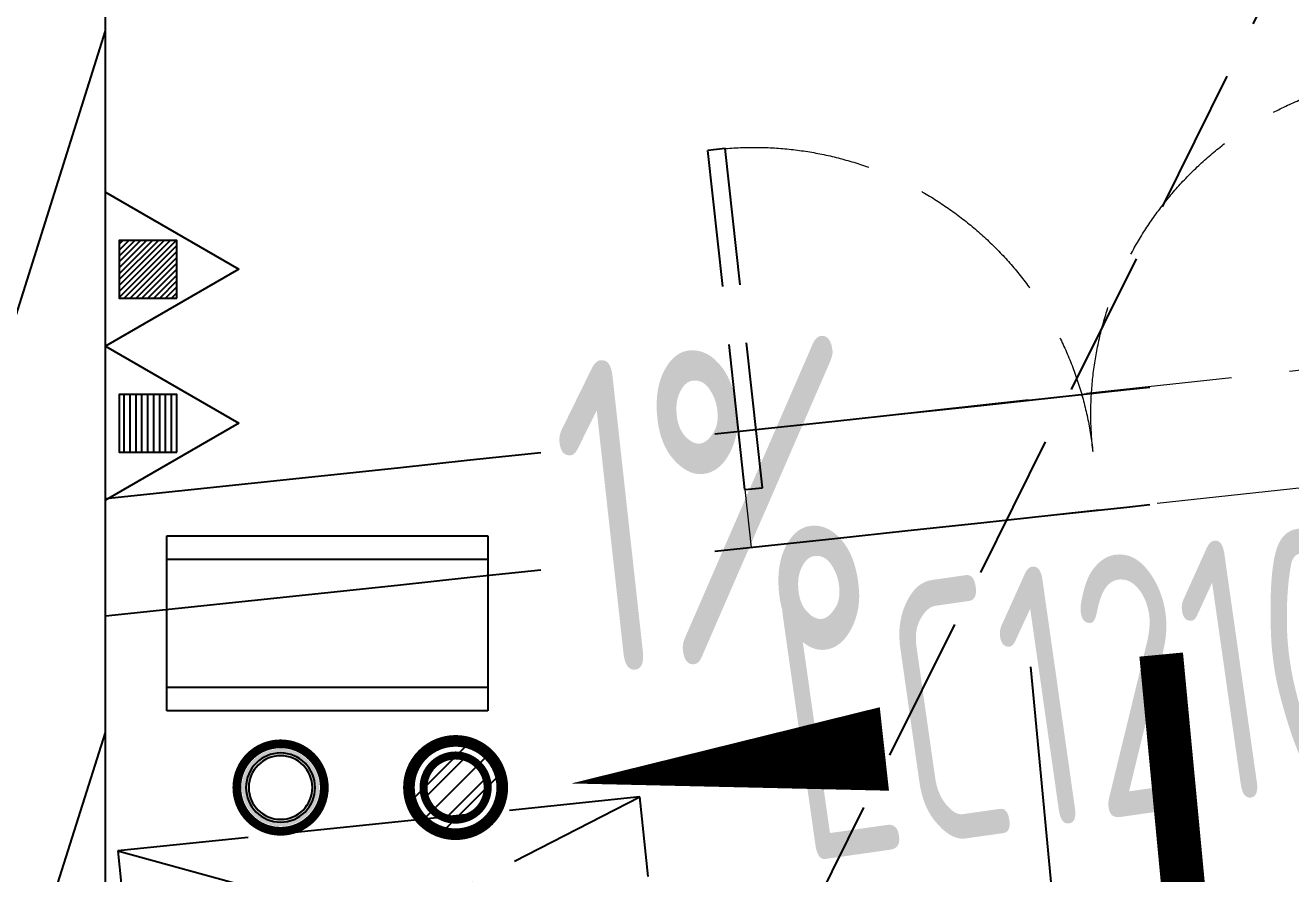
# Model space of a CAD drawing. Header units: inches. Extents: x 0 to 1813292486, y 0 to 3473589894.
# Drawn here: x 600655148 to 600657317, y 3473204114 to 3473205568 of the extents above; entities that cross this region are included whole.
import ezdxf
from ezdxf.enums import TextEntityAlignment as Align

# ---------------------------------------------------------------- set-up
doc = ezdxf.new("R2010")
doc.units = ezdxf.units.IN
doc.header["$LTSCALE"] = 1000
doc.header["$MEASUREMENT"] = 0
doc.linetypes.add('AX-MALL-WALL-P02-QT$0$DASH', pattern=[0.35, 0.25, -0.1])
for name, color, linetype in [('A-Anno-Note', 241, 'Continuous'), ('AX-MALL-DIM-P02$0$A-Anno-Dims', 3, 'Continuous'), ('AX-MALL-DIM-P02$0$A-Anno-Note', 241, 'Continuous'), ('AX-MALL-DIM-SY-P02$0$DIM_IDEN', 3, 'Continuous'), ('AX-MALL-P02-200$0$A-Anno-Note', 241, 'Continuous'), ('AX-MALL-WALL-P02$0$A-Anno-Note', 241, 'Continuous'), ('AX-MALL-WALL-P02-QT$0$A-Detl-Patt', 8, 'Continuous'), ('AX-MALL-WALL-P02-QT$0$A-Detl-Thin', 131, 'Continuous'), ('AX-MALL-WALL-P02-QT$0$A-Fixt', 81, 'Continuous'), ('AX-MALL-WALL-P02-QT$0$A-Wall', 2, 'Continuous'), ('AX-MALL-WALL-P02-QT$0$A-Wall-Patt', 13, 'Continuous'), ('AX-MALL-WORD-P02$0$A-Wind-Iden', 11, 'Continuous'), ('PX-MALL-P02-LG$0$P-Airr-Pipe', 140, 'Continuous'), ('PX-MALL-P02-LG$0$P-Drain-Fldr', 4, 'Continuous'), ('PX-MALL-P02-LG$0$P-Drain-Fldr-ARCH', 161, 'Continuous'), ('PX-MALL-P02-LG$0$P-Drain-Fldr-W100', 4, 'Continuous'), ('PX-MALL-P02-LG$0$P-Drain-Fldr-W50', 4, 'Continuous'), ('PX-MALL-P02-LG$0$P-Exsh', 31, 'Continuous'), ('PX-MALL-P02-LG$0$P-Pipe-Risr', 7, 'Continuous'), ('PX-MALL-P02-LG$0$P-Pipe-Risr-Arch', 6, 'Continuous'), ('PX-MALL-P02-LG$0$P-Pipe-Risr-W100', 6, 'Continuous'), ('PX-MALL-P02-LG$0$P-Pipe-Risr-W50', 6, 'Continuous')]:
    doc.layers.add(name, color=color, linetype=linetype)
doc.layers.add('AX-MALL-WALL-P02-QT$0$M-AUX-TO-ARCH', color=1, linetype='Continuous', plot=False)
doc.styles.add('AX-MALL-DIM-P02$0$_TCH_DIM', font='gbenor.shx')
doc.styles.add('AX-MALL-WORD-P02$0$_TCH_WINDOW', font='gbenor.shx', dxfattribs={"bigfont": 'gbcbig.shx'})
doc.styles.add('PX-MALL-P02-LG$0$jzfz', font='gbenor.shx', dxfattribs={"bigfont": 'gbcbig.shx'})

# ---------------------------------------------------------------- blocks, each defined once
blk = doc.blocks.new('AX-MALL-WORD-P02')
at = {"layer": 'AX-MALL-WORD-P02$0$A-Wind-Iden', "style": 'AX-MALL-WORD-P02$0$_TCH_WINDOW', "width": 0.7}
blk.add_text('LC1210', height=446.25, rotation=347.668060760163, dxfattribs=at).set_placement((600452144.2506888, 3473037706.441254))
blk = doc.blocks.new('AX-MALL-WALL-P02-QT$0$tj')
at = {"layer": 'AX-MALL-WALL-P02-QT$0$A-Detl-Patt'}
h = blk.add_hatch(dxfattribs=at)
h.set_pattern_fill('STEEL', color=256, scale=100.0000000000001, angle=50.43183869082386)
h.set_pattern_definition([(75.00000000004839, (-14278.19445574284, 156289.8254051208), (-153.3407249234246, 41.08752340989569), []), (75.00000000004839, (-14317.88195610046, 156358.5661673546), (-153.3407249234246, 41.08752340989569), [])])
edge = h.paths.add_edge_path()
edge.add_arc((274302.9537697641, 370915.3693751197), 354853.2281302969, 270.9601093956941, 275.9513128638887)
edge.add_line((311095.3180618286, 17974.67259407043), (323404.2928284407, 17664.898229599))
edge.add_arc((337498.5854798314, -5423.033113246463), 27049.98445535583, 84.4296474408203, 121.40245730350341, ccw=False)
edge.add_line((340124.270958662, 21499.21483898163), (352435.6233639717, 23411.5238032341))
edge.add_line((352435.6233639717, 23411.5238032341), (352460.3320846558, 23263.57286787033))
edge.add_arc((262948.9762239404, 558936.3422532297), 543099.989586636, 279.486523026639, 288.5053300047131)
edge.add_line((435325.042740941, 43917.80823612213), (435185.9318172932, 44187.60760259628))
edge.add_arc((262948.9762341097, 558936.342259489), 542799.9895904897, 279.51816553668203, 288.50044427399206, ccw=False)
edge.add_line((352706.5441896915, 23608.95860147476), (352681.7270303965, 23756.88773488998))
edge.add_line((352681.7270303965, 23756.88773488998), (340117.7681742907, 21803.84383869171))
edge.add_arc((337510.0970116529, -5455.006554111635), 27383.29552171703, 84.53552636432372, 121.2026843873002)
edge.add_line((323323.7129554749, 17967.02113437653), (311085.7617697716, 18275.00808191299))
edge.add_arc((274273.8104503512, 371474.5356685471), 355112.6948552598, 270.96411062040687, 275.9501261722048, ccw=False)
edge.add_line((280248.9759351015, 16412.11376953125), (280248.9759185314, 16111.96136569977))
blk = doc.blocks.new('AX-MALL-WALL-P02-QT$0$1')
at = {"layer": 'AX-MALL-WALL-P02-QT$0$A-Detl-Patt', "linetype": 'AX-MALL-WALL-P02-QT$0$DASH', "extrusion": (0, 0, -1)}
for p, q in [((108521.714856267, -109072.1955194473), (108772.1514668465, -108543.5117721558)), ((108548.8268431425, -109085.0384221077), (108799.2634540796, -108556.3546748161)), ((108799.2634540796, -108556.3546748161), (108772.1514668465, -108543.5117721558)), ((109579.0823497772, -109573.0687398911), (109829.5189602375, -109044.3849935532)), ((109606.1943365335, -109585.9116430283), (109856.6309474707, -109057.2278962135)), ((109829.5189602375, -109044.3849935532), (109856.6309474707, -109057.2278962135)), ((108521.714856267, -109072.1955194473), (108548.8268431425, -109085.0384221077)), ((109606.1943365335, -109585.9116430283), (109579.0823497772, -109573.0687398911))]:
    blk.add_line(p, q, dxfattribs=at)
at = {"layer": 'AX-MALL-WALL-P02-QT$0$A-Detl-Patt', "linetype": 'AX-MALL-WALL-P02-QT$0$DASH', "lineweight": 13, "extrusion": (0, 0, -1)}
blk.add_lwpolyline([(-108799.1811138391, -108556.5284986496, 0.4067224467930122), (-109063.9545964003, -109329.0535812378, 0.4067224466732205), (-109829.4366202354, -109044.5588169098)], format="xyb", dxfattribs=at)
at = {"layer": 'AX-MALL-WALL-P02-QT$0$A-Detl-Patt', "linetype": 'AX-MALL-WALL-P02-QT$0$DASH', "lineweight": 13}
blk.add_lwpolyline([(108478.905179143, -109162.5688095093), (109563.3846606016, -109676.2849311829), (109649.0040137768, -109495.538351059), (108564.524532795, -108981.8222289085)], close=True, dxfattribs=at)
blk = doc.blocks.new('AX-MALL-WALL-P02-QT$0$JB-AC(i)-Li')
for p, q in [((-275, 0), (275, 0)), ((-275, 0), (275, 0)), ((-275, -300), (-275, 0)), ((275, 0), (275, -300)), ((-275, -40), (275, -40)), ((275, -260), (-275, -260)), ((275, -300), (-275, -300))]:
    blk.add_line(p, q)
blk = doc.blocks.new('AX-MALL-WALL-P02-QT$0$JB-AC(O)-Hide')
for p, q in [((-225, 174.9999999999709), (-450, 174.9999999999709)), ((-450, 174.9999999999709), (-450, 37.4999999999709)), ((-450, 174.9999999999709), (-225, 87.4999999999709)), ((150, 174.9999999999709), (-150, 174.9999999999709)), ((450, 174.9999999999709), (225.0000000000582, 174.9999999999709)), ((225.0000000000582, 87.5), (450, 174.9999999999709)), ((450, 37.4999999999709), (450, 174.9999999999709)), ((-150, 58.33333333331393), (0, -2.91038304567337e-11)), ((0, -2.91038304567337e-11), (150, 58.33333333331393)), ((-150, -58.33333333337214), (0, 0)), ((0, 0), (150, -58.33333333337214)), ((-450, -37.5000000000291), (-450, -175.0000000000291)), ((450, -175.0000000000291), (450, -37.5000000000291)), ((-450, -175.0000000000291), (-225, -87.5000000000291)), ((225.0000000000582, -87.50000000005821), (450, -175.0000000000291)), ((-450, -175.0000000000291), (-225, -175.0000000000291)), ((-150, -175.0000000000291), (150, -175.0000000000291)), ((225.0000000000582, -175.0000000000291), (450, -175.0000000000291))]:
    blk.add_line(p, q)
blk = doc.blocks.new('AX-MALL-WALL-P02-QT')
at = {"layer": 'AX-MALL-WALL-P02-QT$0$A-Wall-Patt'}
h = blk.add_hatch(dxfattribs=at)
h.set_pattern_fill('普通砖', color=256, scale=200, style=0)
h.set_pattern_definition([(45, (0, 359.0227), (-353.55353201463, 353.55353201463), [])])
h.paths.add_polyline_path([(600450743.1077594, 3473037700.714099), (600450893.8585873, 3473037765.099013), (600455839.2696191, 3473051040.324507), (600455768.83366, 3473051137.706334), (600455651.8519899, 3473051110.143074), (600450699.1453589, 3473037815.333622)])
at = {"layer": 'AX-MALL-WALL-P02-QT$0$A-Detl-Patt', "linetype": 'AX-MALL-WALL-P02-QT$0$DASH'}
blk.add_line((600443669.6904386, 3473029686.463173), (600463593.2109896, 3473048365.180917), dxfattribs=at)
at = {"layer": 'AX-MALL-WALL-P02-QT$0$A-Detl-Thin', "linetype": 'AX-MALL-WALL-P02-QT$0$DASH', "ltscale": 3}
for points in [[(600451244.861608, 3473038707.314544, 0.001866930564118095), (600455144.9368505, 3473037718.220278, 0.001866930564118095)], [(600451174.6601776, 3473038518.869387, 0.001866229636446369), (600455074.6784538, 3473037529.62221, 0.001866229636446369)]]:
    blk.add_lwpolyline(points, format="xyb", dxfattribs=at)
at = {"layer": 'AX-MALL-WALL-P02-QT$0$A-Wall'}
blk.add_line((600450893.8585873, 3473037765.099013), (600455839.2696191, 3473051040.324507), dxfattribs=at)
at = {"layer": 'AX-MALL-WALL-P02-QT$0$A-Detl-Thin', "rotation": 339.5681613091762}
blk.add_blockref('AX-MALL-WALL-P02-QT$0$tj', (600144118.6961328, 3473128496.287411), dxfattribs=at)
at = {"layer": 'AX-MALL-WALL-P02-QT$0$A-Fixt'}
for name, p, rotation in [('AX-MALL-WALL-P02-QT$0$JB-AC(i)-Li', (600451578.721928, 3473038514.620311), 339.5681613375581), ('AX-MALL-WALL-P02-QT$0$JB-AC(O)-Hide', (600451445.1096227, 3473037851.62712), 345.4703428157612)]:
    blk.add_blockref(name, p, dxfattribs=dict(at, rotation=rotation))
at = {"layer": 'AX-MALL-WALL-P02-QT$0$M-AUX-TO-ARCH', "rotation": 11.14914795979858}
blk.add_blockref('AX-MALL-WALL-P02-QT$0$1', (600324713.0105102, 3473124368.474493), dxfattribs=at)
blk = doc.blocks.new('AX-MALL-WALL-P02')
at = {"layer": 'AX-MALL-WALL-P02$0$A-Anno-Note'}
blk.add_blockref('AX-MALL-WORD-P02', (0, 0), dxfattribs=at)
blk.add_blockref('AX-MALL-WALL-P02-QT', (0, 0), dxfattribs=at)
blk = doc.blocks.new('PX-MALL-P02-LG$0$P-Risr')
at = {"layer": 'PX-MALL-P02-LG$0$P-Pipe-Risr-W50'}
h = blk.add_hatch(color=0, dxfattribs=at)
edge = h.paths.add_edge_path()
edge.add_ellipse((0, 0), major_axis=(47.05795628796547, 47.05795628796547), ratio=0.9999999999999695, start_angle=225.0000000000009, end_angle=405.0000000000009, ccw=False)
edge.add_ellipse((0, 0), major_axis=(47.05795628796764, 47.05795628796764), ratio=0.9999999999998785, start_angle=133.9675974886221, end_angle=225.0000000000035, ccw=False)
edge.add_line((-66.53919663240958, 1.199087783927098), (-54.4367953546693, 1.199087783927098))
edge.add_ellipse((0, 0), major_axis=(-38.50196423560672, 38.50196423560672), ratio=0.9999999999999859, start_angle=43.73814098242129, end_angle=134.9999999999996)
edge.add_ellipse((0, 0), major_axis=(38.50196423561096, 38.50196423561096), ratio=0.9999999999998216, start_angle=225.0000000000051, end_angle=405.0000000000051)
edge.add_ellipse((0, 0), major_axis=(38.50196423560679, 38.50196423560679), ratio=0.9999999999999831, start_angle=45.00000000000048, end_angle=133.7381409824204)
edge.add_line((-54.43679535467527, 1.199087783927098), (-66.53919663241555, 1.199087783927098))
edge.add_ellipse((0, 0), major_axis=(-47.05795628796762, 47.05795628796762), ratio=0.9999999999998742, start_angle=-45.00000000000358, end_angle=43.967597488629224, ccw=False)
at = {"layer": 'PX-MALL-P02-LG$0$P-Pipe-Risr-Arch', "ltscale": 0.7}
blk.add_circle((0, 0), 59.29000000000001, dxfattribs=at)
at = {"layer": 'PX-MALL-P02-LG$0$P-Pipe-Risr-W100', "color": 0, "const_width": 15}
blk.add_lwpolyline([(-75, 0, 1), (75, 0, 1)], format="xyb", close=True, dxfattribs=at)
at = {"layer": 'PX-MALL-P02-LG$0$P-Pipe-Risr-W50'}
blk.add_circle((0, 0), 54.45000000000001, dxfattribs=at)
at = {"layer": 'PX-MALL-P02-LG$0$P-Pipe-Risr', "style": 'PX-MALL-P02-LG$0$jzfz', "width": 0.6, "flags": 1}
for tag, p in [('SYS-MARK', (0.3310501334344735, -45.65933377496549)), ('RANGE', (0.3337570973526454, -45.67887874227017))]:
    blk.add_attdef(tag, text='', height=0.015625, dxfattribs=at).set_placement(p, align=Align.MIDDLE)
blk = doc.blocks.new('PX-MALL-P02-LG$0$A$C5A9C1854')
at = {"layer": 'PX-MALL-P02-LG$0$P-Drain-Fldr-W50', "ltscale": 0.7}
for p, q in [((52.36634142632829, -16.81565596791916), (-16.81565596786095, 52.36634142627008)), ((38.89087296527578, -38.89087296521757), (-38.89087296527578, 38.89087296521757)), ((16.81565596797736, -52.36634142627008), (-52.36634142621187, 16.81565596791916))]:
    blk.add_line(p, q, dxfattribs=at)
at = {"layer": 'PX-MALL-P02-LG$0$P-Drain-Fldr-W50', "ltscale": 0.7, "const_width": 13.75}
blk.add_lwpolyline([(-54.99999999994179, 0, 1), (55.00000000005821, 0, 1)], format="xyb", close=True, dxfattribs=at)
blk = doc.blocks.new('PX-MALL-P02-LG$0$A$C7D2520B3')
at = {"layer": 'PX-MALL-P02-LG$0$P-Drain-Fldr', "ltscale": 0.7}
for p, q in [((78.54951213949244, -25.22348395187873), (-25.22348395179142, 78.54951213940512)), ((58.33630944791366, -58.33630944788456), (-58.33630944791366, 58.33630944788456)), ((25.22348395196605, -78.54951213940512), (-78.54951213931781, 25.22348395187873))]:
    blk.add_line(p, q, dxfattribs=at)
at = {"layer": 'PX-MALL-P02-LG$0$P-Drain-Fldr', "ltscale": 0.7, "const_width": 20}
blk.add_lwpolyline([(5.820766091346741e-11, -80, 1), (5.820766091346741e-11, 80, 1)], format="xyb", close=True, dxfattribs=at)
blk = doc.blocks.new('PX-MALL-P02-LG$0$A$C2257314B')
at = {"layer": 'PX-MALL-P02-LG$0$P-Drain-Fldr-ARCH', "ltscale": 0.7}
for p, q in [((52.36634142632829, -16.81565596791916), (-16.81565596786095, 52.36634142627008)), ((38.89087296527578, -38.89087296521757), (-38.89087296527578, 38.89087296521757)), ((16.81565596797736, -52.36634142627008), (-52.36634142621187, 16.81565596791916))]:
    blk.add_line(p, q, dxfattribs=at)
for start, end in [(0, 180), (180, 0)]:
    blk.add_arc((5.820766091346741e-11, -1.77635683940025e-15), 55, start, end, dxfattribs=at)
blk = doc.blocks.new('PX-MALL-P02-LG$0$P-Drain-Fldr')
blk.add_blockref('PX-MALL-P02-LG$0$A$C2257314B', (0, 0))
at = {"layer": 'PX-MALL-P02-LG$0$P-Drain-Fldr-W100'}
blk.add_blockref('PX-MALL-P02-LG$0$A$C7D2520B3', (0, 0), dxfattribs=at)
at = {"layer": 'PX-MALL-P02-LG$0$P-Drain-Fldr-W50'}
blk.add_blockref('PX-MALL-P02-LG$0$A$C5A9C1854', (0, 0), dxfattribs=at)
blk = doc.blocks.new('PX-MALL-P02-LG$0$MHQ')
at = {"layer": 'PX-MALL-P02-LG$0$P-Exsh', "ltscale": 0.7}
h = blk.add_hatch(dxfattribs=at)
h.set_pattern_fill('ANSI31', color=256, scale=25, style=0)
h.set_pattern_definition([(45, (-160019.2306599375, -42228.3236173685), (-28.0633003783411, 28.0633003783411), [])])
h.paths.add_polyline_path([(-75.0000000015425, 185.1731819980414), (75, 185.1731819980414), (75, 35.17318199802685), (-75.0000000015425, 35.17318199802685)])
for points in [[(0, 346.4101615137042), (-200, -1.455191522836685e-11), (200, -1.455191522836685e-11)], [(0, 346.4101615137042), (-200, -1.455191522836685e-11), (200, -1.455191522836685e-11)], [(0, 346.4101615137042), (-200, -1.455191522836685e-11), (200, -1.455191522836685e-11)], [(-75.0000000015425, 185.1731819980414), (75, 185.1731819980414), (75, 35.17318199802685), (-75.0000000015425, 35.17318199802685)]]:
    blk.add_lwpolyline(points, close=True, dxfattribs=at)
blk = doc.blocks.new('PX-MALL-P02-LG$0$A$C301F1425')
at = {"layer": 'PX-MALL-P02-LG$0$P-Exsh', "ltscale": 0.7}
for p in [(-200, 1.455191522836685e-11), (200, 1.455191522836685e-11)]:
    blk.add_blockref('PX-MALL-P02-LG$0$MHQ', p, dxfattribs=at)
blk = doc.blocks.new('PX-MALL-P02-LG')
at = {"xscale": -0.6600000001490107, "yscale": 0.660000000149011, "zscale": 0.660000000149011, "rotation": 249.5681618208259}
blk.add_blockref('PX-MALL-P02-LG$0$A$C301F1425', (600451335.9066838, 3473038951.711476), dxfattribs=at)
at = {"layer": 'PX-MALL-P02-LG$0$P-Airr-Pipe', "xscale": -1, "rotation": 69.56816130750386}
blk.add_blockref('PX-MALL-P02-LG$0$P-Risr', (600451352.9706467, 3473038138.147267), dxfattribs=at)
at = {"layer": 'PX-MALL-P02-LG$0$P-Drain-Fldr', "xscale": -0.9999999999999991, "rotation": 339.5681613075038}
blk.add_blockref('PX-MALL-P02-LG$0$P-Drain-Fldr', (600451634.097091, 3473038033.419418), dxfattribs=at)
blk = doc.blocks.new('AX-MALL-DIM-SY-P02')
at = {"layer": 'AX-MALL-DIM-SY-P02$0$DIM_IDEN'}
blk.add_line((600452629.7655894, 3473037883.11028), (600450857.8227549, 3473031279.283369), dxfattribs=at)
at = {"layer": 'AX-MALL-DIM-SY-P02$0$DIM_IDEN', "const_width": 75}
blk.add_lwpolyline([(600452847.078709, 3473037824.800692), (600452652.7134163, 3473037100.423627)], dxfattribs=at)
blk = doc.blocks.new('AX-MALL-DIM-P02')
at = {"layer": 'AX-MALL-DIM-P02$0$A-Anno-Dims'}
blk.add_lwpolyline([(600452474.0691271, 3473037806.558463, 0, 0, 0), (600451822.3225769, 3473037970.781957, 0, 144, 0), (600452345.9553528, 3473037838.839864, 0, 0, 0)], format="xyseb", dxfattribs=at)
blk.add_blockref('AX-MALL-DIM-SY-P02', (0, 0), dxfattribs=at)
at = {"layer": 'AX-MALL-DIM-P02$0$A-Anno-Note', "style": 'AX-MALL-DIM-P02$0$_TCH_DIM', "width": 0.7}
blk.add_text('1%', height=535.5, rotation=345.8573317288379, dxfattribs=at).set_placement((600451897.9680011, 3473038137.533139))
blk = doc.blocks.new('AX-MALL-P02-200')
at = {"layer": 'AX-MALL-P02-200$0$A-Anno-Note'}
blk.add_blockref('AX-MALL-WALL-P02', (0, 0), dxfattribs=at)
for name in ['AX-MALL-DIM-P02', 'PX-MALL-P02-LG']:
    blk.add_blockref(name, (0, 0), dxfattribs=at)

msp = doc.modelspace()

# ---------------------------------------------------------------- block references
at = {"layer": 'A-Anno-Note', "rotation": 20.43183869077545}
msp.add_blockref('AX-MALL-P02-200', (1250392458.527329, 9048125.682563305), dxfattribs=at)

doc.saveas('drawing.dxf')
